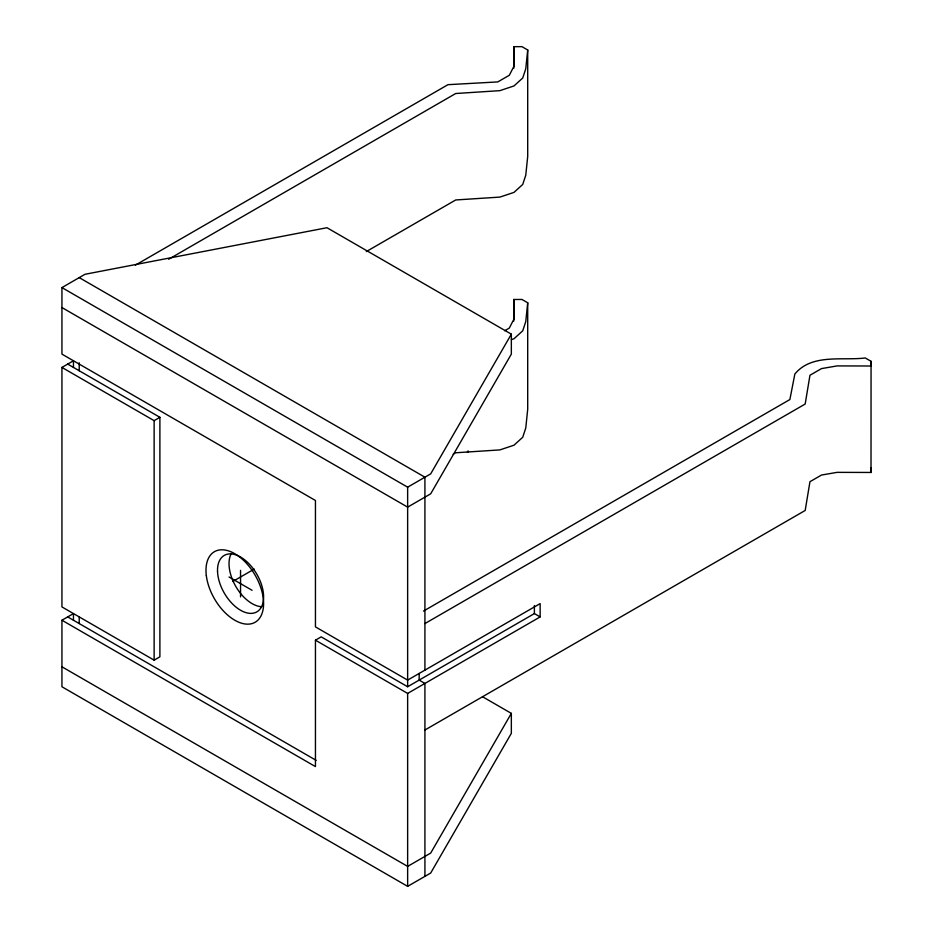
<?xml version="1.0" encoding="UTF-8"?>
<svg xmlns="http://www.w3.org/2000/svg" width="933" height="933" viewBox="0 0 933 933"><rect width="100%" height="100%" fill="white"/><g stroke="black" fill="none" stroke-linecap="round" stroke-linejoin="round"><path stroke-width="1.4" d="M423.465 611.092L789.878 399.546L794.846 374.051C811.675 353.444 842.161 360.803 865.299 357.98L871.06 361.304L871.014 366.004L837.099 365.911L821.483 368.605L809.961 375.253L805.179 404.024L424.923 623.559M424.923 730.003L805.179 510.468L809.961 481.696L821.483 475.049L837.099 472.355L871.014 472.46L871.06 467.748M513.803 68.249L513.803 46.673L521.944 46.65L527.705 49.974L525.769 68.762L522.725 77.999L513.99 85.941L499.878 90.653L455.712 93.51L168.663 259.246M513.803 321.057L513.803 299.481L521.944 299.458L527.705 302.782L525.769 321.57L522.725 330.818L513.99 338.749L511.424 339.612M61.94 287.597L84.985 274.29L326.97 227.722L511.342 334.166L430.684 473.871L407.639 487.178L61.94 287.597L61.94 354.12L315.447 500.485L315.447 626.883L407.639 680.11L540.149 603.604L540.149 616.911L407.639 693.417L315.447 640.19L315.447 766.599L61.94 620.235L61.94 686.77L407.639 886.35L430.684 873.043L511.342 733.338L511.342 713.372L482.501 696.718M511.342 713.372L430.684 853.089L407.639 866.395L61.94 666.803M135.402 265.135L447.968 84.681L497.79 81.917L509.313 75.27L513.966 66.255L513.803 46.673M67.701 364.103L159.893 417.319L159.893 656.832L154.132 660.156L61.94 606.928L61.94 367.427L73.462 360.779L73.462 367.427M366.319 251.572L455.712 199.965L499.878 197.096L513.99 192.396L522.725 184.454L525.769 175.206L527.705 156.417L527.705 49.974M61.94 367.427L154.132 420.655L159.893 417.319M504.706 330.737L509.313 328.078L513.966 319.063L513.803 299.481M61.94 620.235L73.462 613.587L73.462 620.235M232.865 581.434L254.277 569.072M453.193 454.231L455.712 452.773L499.878 449.904L513.99 445.204L522.725 437.262L525.769 428.014L527.705 409.237L527.705 302.782M467.375 452.027L468.529 451.362M315.447 640.19L321.209 636.866L407.639 686.758L534.387 613.587L540.149 616.911M79.223 277.614L424.923 477.195L424.923 670.127M61.94 307.552L407.639 507.132L430.684 493.825L511.342 354.12L511.342 334.166M229.028 576.991L252.073 590.297M67.701 616.911L316.17 760.36M871.06 361.304L871.014 472.46M534.387 605.599L534.387 613.587M467.946 451.024L467.946 452.353M424.923 876.367L424.923 683.434L419.162 680.11L419.162 673.463M407.639 487.178L407.639 686.758M407.639 693.417L407.639 886.35M240.551 570.343L240.551 596.945M154.132 420.655L154.132 660.156M79.223 362.774L79.223 370.751M79.223 616.911L79.223 623.559M261.741 606.73A32.597 18.812 60 0 1 235.897 586.612A32.597 18.812 60 0 1 231.011 554.027M206.321 575.614A40.737 23.523 60 0 0 252.831 623.314A40.737 23.523 60 0 0 245.216 561.981A40.737 23.523 60 0 0 206.321 575.614M217.529 571.428A32.597 18.812 60 0 0 252.866 613.249A32.597 18.812 60 0 0 251.257 566.261A32.597 18.812 60 0 0 217.529 571.428"/></g></svg>
